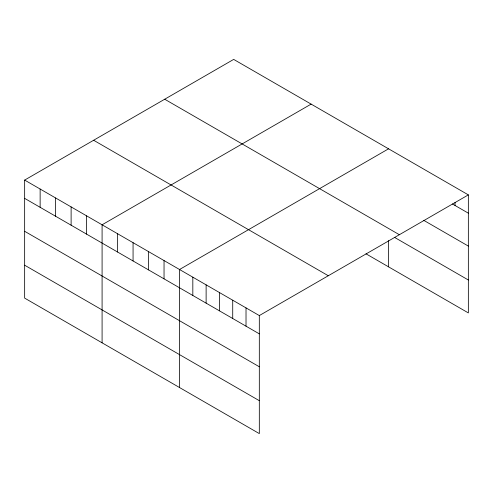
<?xml version="1.0" encoding="UTF-8"?>
<svg xmlns="http://www.w3.org/2000/svg" width="493" height="493" viewBox="0 0 493 493"><rect width="100%" height="100%" fill="white"/><g stroke="black" fill="none" stroke-linecap="round" stroke-linejoin="round"><path stroke-width="0.74" d="M24.65 180.087L259.318 315.569L259.318 433.6L24.65 298.117L24.65 180.087L233.682 59.4L468.35 194.883L468.35 312.913L365.979 253.809M311.126 104.109L102.088 224.796L102.088 342.826M388.564 148.818L179.532 269.505L179.532 387.535M259.318 315.569L468.35 194.883M452.395 203.96L468.35 213.173M423.801 220.371L468.35 246.087M164.705 99.229L399.367 234.711M394.548 237.392L468.35 279.999M93.633 140.258L328.295 275.741M24.65 198.371L259.318 333.86M24.65 231.291L259.318 366.774M24.65 265.203L259.318 400.686M455.051 202.444L455.051 205.495M388.564 240.67L388.564 266.849M246.019 307.891L246.019 326.181M232.721 300.212L232.721 318.503M219.422 292.534L219.422 310.824M206.123 284.862L206.123 303.146M192.825 277.183L192.825 295.467M164.04 260.563L164.04 278.853M148.553 251.621L148.553 269.911M133.067 242.679L133.067 260.97M117.581 233.737L117.581 252.028M86.602 215.854L86.602 234.144M71.115 206.912L71.115 225.202M55.629 197.97L55.629 216.254M40.136 189.029L40.136 207.313"/></g></svg>
